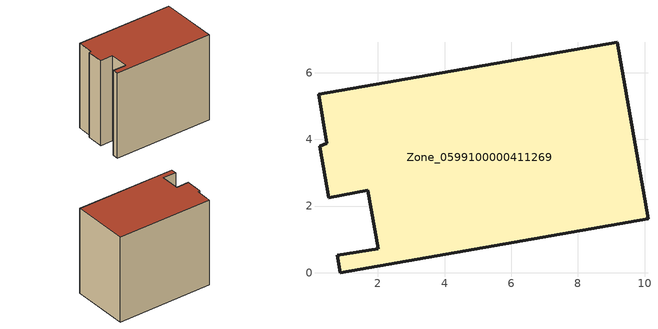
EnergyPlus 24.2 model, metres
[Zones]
Zone_0599100000411269
 floor ground (C_G): 0.22,5.35 9.18,6.91 10.1,1.61 0.87,0 0.78,0.52 2.02,0.73 1.7,2.48 0.53,2.25 0.26,3.79 0.47,3.88 z0
 wall outside (C_F): 1.7,2.48 2.02,0.73 0.78,0.52 0.87,0 10.1,1.61 9.18,6.91 0.22,5.35 0.47,3.88 0.26,3.79 0.53,2.25 1.7,2.48 z0:8.21
 roof outside (C_R): 0.22,5.35 0.47,3.88 0.26,3.79 0.53,2.25 1.7,2.48 2.02,0.73 0.78,0.52 0.87,0 10.1,1.61 9.18,6.91 z8.21
[BUILDING]
Pand.0599100000411269: North Axis=0; Terrain=City; Loads Convergence Tolerance Value=0.04; Temperature Convergence Tolerance Value=0.4; Solar Distribution=FullExterior; Maximum Number of Warmup Days=25; Minimum Number of Warmup Days=1
[Site:Location]
Rotterdam.The.Hague.AP_ZH_NLD Design_Conditions: Latitude=51.96; Longitude=4.45; Time Zone=1; Elevation=-4.5
[SITE:GROUNDTEMPERATURE:BUILDINGSURFACE]
18, 18, 18, 18, 18, 18, 18, 18, 18, 18, 18, 18
[MATERIAL] Thermal Absorptance=0.9; Solar Absorptance=0.7; Visible Absorptance=0.7
Name | Roughness | Thickness | Conductivity | Density | Specific Heat
G.TI.1992-2005 | MediumSmooth | 0.15 | 0.06 | 540 | 1210
F.TI.1992-2005 | Rough | 0.3 | 0.12 | 1920 | 840
R.TI.1992-2005 | MediumRough | 0.2 | 0.08 | 1500 | 1000
[CONSTRUCTION]
C_G: G.TI.1992-2005
C_F: F.TI.1992-2005
C_R: R.TI.1992-2005
[ZONE]
Zone_0599100000411269: Type=1; Multiplier=1; Ceiling Height=Autocalculate; Volume=Autocalculate; Floor Area=autocalculate; Part of Total Floor Area=Yes
[ZONEINFILTRATION:DESIGNFLOWRATE]
Infil_Zone_0599100000411269: Zone or ZoneList or Space or SpaceList=Zone_0599100000411269; Schedule=AlwaysOn; Design Flow Rate Calculation Method=Flow/Area; Flow Rate per Floor Area=0.0015; Constant Term Coefficient=1; Temperature Term Coefficient=0; Velocity Term Coefficient=0; Velocity Squared Term Coefficient=0
[HVACTEMPLATE:ZONE:IDEALLOADSAIRSYSTEM]
Zone_0599100000411269: Maximum Heating Supply Air Temperature=50; Minimum Cooling Supply Air Temperature=13; Maximum Heating Supply Air Humidity Ratio=0.0156; Minimum Cooling Supply Air Humidity Ratio=0.0077; Heating Limit=NoLimit; Cooling Limit=NoLimit; Dehumidification Control Type=ConstantSensibleHeatRatio; Cooling Sensible Heat Ratio=0.7; Dehumidification Setpoint=60; Humidification Control Type=None; Humidification Setpoint=30; Outdoor Air Method=None; Outdoor Air Flow Rate per Person=0.00944; Outdoor Air Flow Rate per Zone Floor Area=0; Outdoor Air Flow Rate per Zone=0; Demand Controlled Ventilation Type=None; Outdoor Air Economizer Type=NoEconomizer; Heat Recovery Type=None; Sensible Heat Recovery Effectiveness=0.7; Latent Heat Recovery Effectiveness=0.65
[ZONECONTROL:THERMOSTAT]
ThermostatControl_Zone_0599100000411269: Zone or ZoneList=Zone_0599100000411269; Control Type Schedule=DualSetpointControlType; Control 1=Thermostat_Zone_0599100000411269; Temperature Difference Between Cutout And Setpoint=0
[THERMOSTATSETPOINT:DUALSETPOINT]
Thermostat_Zone_0599100000411269: Heating Setpoint Temperature Schedule=HeatingSetpoint_Zone_0599100000411269; Cooling Setpoint Temperature Schedule=CoolingSetpoint_Zone_0599100000411269
[SCHEDULE:COMPACT]
HeatingSetpoint_Zone_0599100000411269: Through: 12/31, For: AllDays, Until: 24:00, 21
CoolingSetpoint_Zone_0599100000411269: Through: 12/31, For: AllDays, Until: 24:00, 24
DualSetpointControlType: Through: 12/31, For: AllDays, Until: 24:00, 4
AlwaysOn: Through: 12/31, For: AllDays, Until: 24:00, 1
